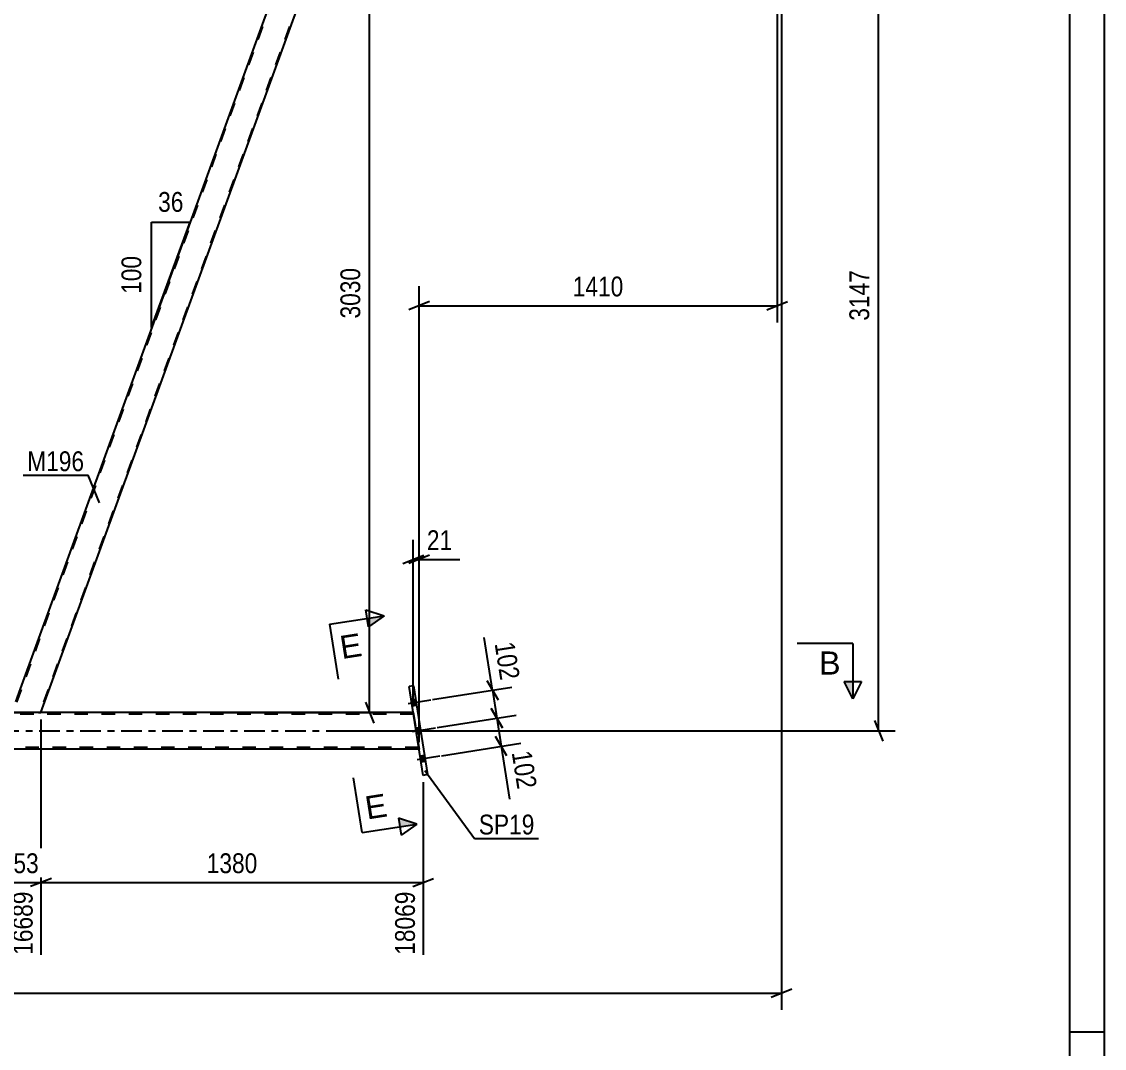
# Model space of a CAD drawing. Header units: millimetres. Extents: x 0 to 841, y 0 to 594.
# Drawn here: x 684.6 to 841, y 295.7 to 444 of the extents above; entities that cross this region are included whole.
import ezdxf

# ---------------------------------------------------------------- set-up
doc = ezdxf.new("R2010")
doc.units = ezdxf.units.MM
doc.linetypes.add('DXK_LINE_DOT2', pattern=[3.9198, 1.9599, -1.9599])
doc.linetypes.add('DXK_LINE_DOT3', pattern=[5.9187, 2.979, -0.9799, 0.9799, -0.9799])
doc.styles.add('Arial', font='ARIAL.TTF', dxfattribs={"height": 0.2})
doc.styles.add('Arial Narrow', font='ARIALN.TTF', dxfattribs={"height": 0.2})

# ---------------------------------------------------------------- blocks, each defined once
blk = doc.blocks.new('Unknown-318884897-1133')
at = {"color": 5, "linetype": 'Continuous'}
for p, q in [((841, 0), (841, 594)), ((836, 5), (836, 589)), ((841, 298), (836, 298))]:
    blk.add_line(p, q, dxfattribs=at)
blk = doc.blocks.new('Part-318884897-3846 - 3819')
at = {"color": 7, "linetype": 'DXK_LINE_DOT2'}
for p, q in [((727.42, 465.4), (683.3, 344.18)), ((731.34, 465.4), (687.22, 344.18)), ((684.38, 347.6), (683.13, 344.18)), ((683.13, 344.18), (687.39, 344.18))]:
    blk.add_line(p, q, dxfattribs=at)
at = {"color": 2, "linetype": 'Continuous'}
for p, q in [((727.25, 465.4), (684.38, 347.6)), ((687.39, 344.18), (731.51, 465.4)), ((731.51, 465.4), (727.25, 465.4))]:
    blk.add_line(p, q, dxfattribs=at)
blk = doc.blocks.new('Part-318884897-3912 - 3819')
at = {"color": 2, "linetype": 'Continuous'}
for p, q in [((741.18, 344.18), (606.71, 344.18)), ((742.01, 338.9), (606.71, 338.9))]:
    blk.add_line(p, q, dxfattribs=at)
at = {"color": 7, "linetype": 'DXK_LINE_DOT2'}
for p, q in [((741.18, 344.18), (742.01, 338.9)), ((741.22, 343.94), (65.68, 343.94)), ((741.97, 339.14), (65.68, 339.14))]:
    blk.add_line(p, q, dxfattribs=at)
at = {"color": 7, "linetype": 'DXK_LINE_DOT3'}
blk.add_line((65.68, 341.54), (741.6, 341.54), dxfattribs=at)
blk = doc.blocks.new('Bolt-318884897-3928 - 3819')
at = {"linetype": 'Continuous'}
for points in [[(741.66, 345.26), (741.53, 346.12), (740.89, 346.03), (741.03, 345.16)], [(741.66, 345.26), (741.53, 346.12), (740.89, 346.03), (741.03, 345.16)], [(741.66, 345.26), (741.53, 346.12), (740.89, 346.03), (741.03, 345.16)], [(742.3, 341.2), (742.16, 342.07), (741.53, 341.98), (741.67, 341.11)], [(742.3, 341.2), (742.16, 342.07), (741.53, 341.98), (741.67, 341.11)], [(742.93, 337.15), (742.8, 338.02), (742.17, 337.92), (742.3, 337.06)], [(742.93, 337.15), (742.8, 338.02), (742.17, 337.92), (742.3, 337.06)], [(742.93, 337.15), (742.8, 338.02), (742.17, 337.92), (742.3, 337.06)]]:
    blk.add_hatch(color=1, dxfattribs=at).paths.add_polyline_path(points)
at = {"color": 1, "linetype": 'Continuous'}
for p, q in [((740.45, 345.51), (743.73, 346.03)), ((740.45, 345.51), (743.73, 346.03)), ((740.45, 345.51), (743.73, 346.03)), ((740.89, 346.03), (741.53, 346.12)), ((740.89, 346.03), (741.53, 346.12)), ((740.89, 346.03), (741.53, 346.12)), ((741.03, 345.16), (741.66, 345.26)), ((741.03, 345.16), (741.66, 345.26)), ((741.03, 345.16), (741.66, 345.26)), ((741.08, 341.46), (744.36, 341.97)), ((741.08, 341.46), (744.36, 341.97)), ((741.53, 341.98), (742.16, 342.07)), ((741.53, 341.98), (742.16, 342.07)), ((741.67, 341.11), (742.3, 341.2)), ((741.67, 341.11), (742.3, 341.2)), ((741.72, 337.41), (745, 337.92)), ((741.72, 337.41), (745, 337.92)), ((741.72, 337.41), (745, 337.92)), ((742.17, 337.92), (742.8, 338.02)), ((742.17, 337.92), (742.8, 338.02)), ((742.17, 337.92), (742.8, 338.02)), ((742.3, 337.06), (742.93, 337.15)), ((742.3, 337.06), (742.93, 337.15)), ((742.3, 337.06), (742.93, 337.15))]:
    blk.add_line(p, q, dxfattribs=at)
blk = doc.blocks.new('Part-318884897-4146 - 3819')
at = {"color": 2, "linetype": 'Continuous'}
for p, q in [((741.22, 348.06), (740.59, 347.96)), ((742.61, 335.12), (740.59, 347.96)), ((741.22, 348.06), (743.24, 335.22)), ((743.24, 335.22), (742.61, 335.12))]:
    blk.add_line(p, q, dxfattribs=at)
blk = doc.blocks.new('StraightDimension-318884897-4983 - 3819')
at = {"color": 7, "linetype": 'Continuous'}
for p, q in [((793.73, 464.4), (793.73, 400.57)), ((742.01, 345.18), (742.01, 405.82)), ((743.51, 403.57), (740.51, 402.37)), ((792.23, 402.37), (795.23, 403.57)), ((742.01, 402.97), (793.73, 402.97))]:
    blk.add_line(p, q, dxfattribs=at)
at = {"color": 0}
blk.add_wipeout([(772.13, 403.72), (772.13, 407.92), (763.61, 407.92), (763.61, 403.72)], dxfattribs=at)
at = {"color": 3, "style": 'Arial Narrow'}
blk.add_text('1410', height=2.863, dxfattribs=at).set_placement((764.21, 404.32))
blk = doc.blocks.new('StraightDimension-318884897-10066 - 3819')
at = {"color": 7, "linetype": 'Continuous'}
for p, q in [((741.18, 345.18), (741.18, 369.16)), ((742.01, 339.9), (742.01, 369.16)), ((739.68, 365.71), (742.68, 366.91)), ((743.51, 366.91), (740.51, 365.71)), ((741.18, 366.31), (742.01, 366.31))]:
    blk.add_line(p, q, dxfattribs=at)
at = {"color": 0}
blk.add_wipeout([(747.39, 367.06), (747.39, 371.26), (742.54, 371.26), (742.54, 367.06)], dxfattribs=at)
at = {"color": 7, "linetype": 'Continuous'}
blk.add_line((742.01, 366.31), (747.92, 366.31), dxfattribs=at)
blk.add_line((742.01, 366.31), (747.92, 366.31), dxfattribs=at)
at = {"color": 3, "style": 'Arial Narrow'}
blk.add_text('21', height=2.863, dxfattribs=at).set_placement((743.14, 367.66))
blk = doc.blocks.new('StraightDimension-318884897-10089 - 3819')
at = {"color": 7, "linetype": 'Continuous'}
for p, q in [((752.41, 344.76), (754.06, 341.98)), ((744.6, 342.01), (756.05, 343.81)), ((753.24, 343.37), (753.87, 339.32)), ((745.24, 337.96), (756.69, 339.76)), ((754.7, 337.93), (753.05, 340.71))]:
    blk.add_line(p, q, dxfattribs=at)
at = {"color": 0}
blk.add_wipeout([(755.73, 332.31), (759.88, 332.96), (758.84, 339.57), (754.7, 338.92)], dxfattribs=at)
at = {"color": 7, "linetype": 'Continuous'}
blk.add_line((753.87, 339.32), (755.07, 331.68), dxfattribs=at)
blk.add_line((753.87, 339.32), (755.07, 331.68), dxfattribs=at)
at = {"color": 3, "style": 'Arial Narrow'}
blk.add_text('102', height=2.863, rotation=-81.0735, dxfattribs=at).set_placement((755.38, 338.42))
blk = doc.blocks.new('StraightDimension-318884897-4973 - 3819')
at = {"color": 7, "linetype": 'Continuous'}
for p, q in [((808.98, 465.9), (807.78, 468.9)), ((795.37, 467.4), (810.78, 467.4)), ((808.38, 341.54), (808.38, 467.4)), ((807.78, 343.04), (808.98, 340.04)), ((730.09, 341.54), (810.78, 341.54))]:
    blk.add_line(p, q, dxfattribs=at)
at = {"color": 0}
blk.add_wipeout([(807.63, 408.73), (803.43, 408.73), (803.43, 400.21), (807.63, 400.21)], dxfattribs=at)
at = {"color": 3, "style": 'Arial Narrow'}
blk.add_text('3147', height=2.863, rotation=90.0002, dxfattribs=at).set_placement((807.03, 400.81))
blk = doc.blocks.new('StraightDimension-318884897-4647 - 3819')
at = {"color": 7, "linetype": 'Continuous'}
for p, q in [((794.37, 459.9), (794.37, 301.26)), ((54.82, 303.66), (794.37, 303.66)), ((792.87, 303.06), (795.87, 304.26))]:
    blk.add_line(p, q, dxfattribs=at)
blk = doc.blocks.new('StraightDimension-318884897-4668 - 3819')
at = {"color": 7, "linetype": 'Continuous'}
for p, q in [((687.39, 343.18), (687.39, 309.2)), ((742.61, 334.12), (742.61, 309.2)), ((688.89, 320.24), (685.89, 319.04)), ((687.39, 319.64), (742.61, 319.64)), ((741.11, 319.04), (744.11, 320.24))]:
    blk.add_line(p, q, dxfattribs=at)
at = {"color": 0}
blk.add_wipeout([(719.25, 320.39), (719.25, 324.59), (710.74, 324.59), (710.74, 320.39)], dxfattribs=at)
at = {"color": 0, "linetype": 'Continuous'}
blk.add_wipeout([(742.01, 318.94), (737.81, 318.94), (737.81, 308.6), (742.01, 308.6)], dxfattribs=at)
at = {"color": 3, "style": 'Arial Narrow'}
blk.add_text('1380', height=2.863, dxfattribs=at).set_placement((711.34, 320.99))
at = {"color": 3, "linetype": 'Continuous', "style": 'Arial Narrow'}
blk.add_text('18069', height=2.863, rotation=90.0002, dxfattribs=at).set_placement((741.41, 309.2))
blk = doc.blocks.new('StraightDimension-318884897-4680 - 3819')
at = {"color": 7, "linetype": 'Continuous'}
for p, q in [((681.28, 343.18), (681.28, 309.2)), ((687.39, 343.18), (687.39, 309.2)), ((679.78, 319.04), (682.78, 320.24)), ((681.28, 319.64), (687.39, 319.64)), ((688.89, 320.24), (685.89, 319.04))]:
    blk.add_line(p, q, dxfattribs=at)
at = {"color": 0}
blk.add_wipeout([(687.68, 320.39), (687.68, 324.59), (680.99, 324.59), (680.99, 320.39)], dxfattribs=at)
at = {"color": 0, "linetype": 'Continuous'}
blk.add_wipeout([(686.79, 318.94), (682.59, 318.94), (682.59, 308.6), (686.79, 308.6)], dxfattribs=at)
at = {"color": 3, "style": 'Arial Narrow'}
blk.add_text('153', height=2.863, dxfattribs=at).set_placement((681.59, 320.99))
at = {"color": 3, "linetype": 'Continuous', "style": 'Arial Narrow'}
blk.add_text('16689', height=2.863, rotation=90.0002, dxfattribs=at).set_placement((686.19, 309.2))
blk = doc.blocks.new('StraightDimension-318884897-4962 - 3819')
at = {"color": 7, "linetype": 'Continuous'}
for p, q in [((735.46, 463.9), (734.26, 466.9)), ((738.61, 465.4), (732.01, 465.4)), ((734.86, 344.18), (734.86, 465.4)), ((734.26, 345.68), (735.46, 342.68)), ((712.36, 344.18), (737.26, 344.18))]:
    blk.add_line(p, q, dxfattribs=at)
at = {"color": 0}
blk.add_wipeout([(734.11, 409.05), (729.91, 409.05), (729.91, 400.53), (734.11, 400.53)], dxfattribs=at)
at = {"color": 3, "style": 'Arial Narrow'}
blk.add_text('3030', height=2.863, rotation=90.0002, dxfattribs=at).set_placement((733.51, 401.13))
blk = doc.blocks.new('StraightDimension-318884897-10090 - 3819')
at = {"color": 7, "linetype": 'Continuous'}
for p, q in [((751.78, 348.81), (753.43, 346.03)), ((743.96, 346.06), (755.42, 347.86)), ((752.6, 347.42), (753.24, 343.37)), ((754.06, 341.98), (752.41, 344.76)), ((744.6, 342.01), (756.05, 343.81))]:
    blk.add_line(p, q, dxfattribs=at)
at = {"color": 0}
blk.add_wipeout([(753.26, 348.05), (757.41, 348.7), (756.37, 355.31), (752.22, 354.66)], dxfattribs=at)
at = {"color": 7, "linetype": 'Continuous'}
blk.add_line((752.6, 347.42), (751.4, 355.06), dxfattribs=at)
blk.add_line((752.6, 347.42), (751.4, 355.06), dxfattribs=at)
at = {"color": 3, "style": 'Arial Narrow'}
blk.add_text('102', height=2.863, rotation=-81.0735, dxfattribs=at).set_placement((752.91, 354.16))
blk = doc.blocks.new('AngleDimension-318884897-5345 - 3819')
at = {"color": 7, "linetype": 'Continuous'}
for p, q in [((703.38, 415.04), (708.92, 415.04)), ((703.38, 399.82), (708.92, 415.04)), ((703.38, 399.82), (703.38, 415.04)), ((706.2, 407.57), (708.92, 415.04))]:
    blk.add_line(p, q, dxfattribs=at)
at = {"color": 0}
for points in [[(708.58, 415.94), (708.58, 420.14), (703.72, 420.14), (703.72, 415.94)], [(702.48, 410.77), (698.28, 410.77), (698.28, 404.09), (702.48, 404.09)]]:
    blk.add_wipeout(points, dxfattribs=at)
at = {"color": 3, "style": 'Arial Narrow'}
blk.add_text('36', height=2.863, dxfattribs=at).set_placement((704.32, 416.54))
blk.add_text('100', height=2.863, rotation=90.0002, dxfattribs=at).set_placement((701.88, 404.69))
blk = doc.blocks.new('Mark-318884897-3842 - 3819')
at = {"color": 0}
blk.add_wipeout([(693.63, 379.07), (693.63, 382.07), (685.41, 382.07), (685.41, 379.07)], dxfattribs=at)
blk.add_wipeout([(693.63, 379.07), (693.63, 382.07), (685.41, 382.07), (685.41, 379.07)], dxfattribs=at)
at = {"color": 30, "linetype": 'Continuous'}
for p in [(684.81, 378.47), (695.85, 374.5)]:
    blk.add_line(p, (694.23, 378.47), dxfattribs=at)
at = {"color": 3, "style": 'Arial Narrow'}
blk.add_text('M196', height=2.863, dxfattribs=at).set_placement((685.41, 379.07))
blk = doc.blocks.new('Mark-318884897-4142 - 3819')
at = {"color": 0}
blk.add_wipeout([(758.68, 326.58), (758.68, 329.58), (750.64, 329.58), (750.64, 326.58)], dxfattribs=at)
blk.add_wipeout([(758.68, 326.58), (758.68, 329.58), (750.64, 329.58), (750.64, 326.58)], dxfattribs=at)
at = {"color": 30, "linetype": 'Continuous'}
for p, q in [((742.86, 335.84), (750.04, 325.98)), ((750.04, 325.98), (759.28, 325.98))]:
    blk.add_line(p, q, dxfattribs=at)
at = {"color": 3, "style": 'Arial Narrow'}
blk.add_text('SP19', height=2.863, dxfattribs=at).set_placement((750.64, 326.58))
blk = doc.blocks.new('SectionMark-318884897-5418 - 3819')
at = {"linetype": 'Continuous'}
blk.add_hatch(color=6, dxfattribs=at).paths.add_polyline_path([(803.4, 348.68), (804.65, 348.68), (804.65, 346.18)])
at = {"color": 6, "linetype": 'Continuous'}
for p, q in [((804.65, 354.18), (796.65, 354.18)), ((804.65, 354.18), (804.65, 346.18)), ((803.4, 348.68), (805.9, 348.68)), ((804.65, 346.18), (803.4, 348.68)), ((805.9, 348.68), (804.65, 346.18))]:
    blk.add_line(p, q, dxfattribs=at)
at = {"color": 0, "linetype": 'Continuous'}
blk.add_wipeout([(802.9, 349.68), (802.9, 353.18), (799.79, 353.18), (799.79, 349.68)], dxfattribs=at)
at = {"color": 3, "linetype": 'Continuous', "style": 'Arial'}
blk.add_text('B', height=3.34, dxfattribs=at).set_placement((799.79, 349.68))
blk = doc.blocks.new('SectionMark-318884897-10260 - 3819')
at = {"linetype": 'Continuous'}
blk.add_hatch(color=6, dxfattribs=at).paths.add_polyline_path([(739.22, 327.7), (739.02, 328.94), (741.69, 328.09)])
at = {"color": 6, "linetype": 'Continuous'}
for p, q in [((729.06, 356.94), (736.96, 358.18)), ((734.3, 359.03), (736.96, 358.18)), ((741.69, 328.09), (739.02, 328.94)), ((739.02, 328.94), (739.41, 326.47)), ((741.69, 328.09), (739.41, 326.47))]:
    blk.add_line(p, q, dxfattribs=at)
at = {"color": 0, "linetype": 'Continuous'}
for points in [[(733.93, 352.39), (733.39, 355.85), (730.32, 355.37), (730.86, 351.91)], [(737.57, 329.21), (737.03, 332.67), (733.96, 332.19), (734.5, 328.73)]]:
    blk.add_wipeout(points, dxfattribs=at)
at = {"linetype": 'Continuous'}
blk.add_hatch(color=6, dxfattribs=at).paths.add_polyline_path([(734.68, 356.56), (734.49, 357.79), (736.96, 358.18)])
at = {"color": 6, "linetype": 'Continuous'}
for p, q in [((734.68, 356.56), (734.3, 359.03)), ((736.96, 358.18), (734.68, 356.56)), ((729.06, 356.94), (730.3, 349.04)), ((733.78, 326.85), (732.54, 334.75)), ((733.78, 326.85), (741.69, 328.09))]:
    blk.add_line(p, q, dxfattribs=at)
at = {"color": 3, "linetype": 'Continuous', "style": 'Arial'}
for p in [(730.86, 351.91), (734.5, 328.73)]:
    blk.add_text('E', height=3.34, rotation=8.921, dxfattribs=at).set_placement(p)

msp = doc.modelspace()

# ---------------------------------------------------------------- block references
for name in ['Unknown-318884897-1133', 'Part-318884897-3846 - 3819', 'Part-318884897-4146 - 3819', 'Bolt-318884897-3928 - 3819', 'Part-318884897-3912 - 3819']:
    msp.add_blockref(name, (0, 0))

# ---------------------------------------------------------------- next in the draw order: block references
msp.add_blockref('StraightDimension-318884897-4983 - 3819', (0, 0))

# ---------------------------------------------------------------- next in the draw order: block references
msp.add_blockref('StraightDimension-318884897-10066 - 3819', (0, 0))

# ---------------------------------------------------------------- next in the draw order: block references
msp.add_blockref('StraightDimension-318884897-10089 - 3819', (0, 0))

# ---------------------------------------------------------------- next in the draw order: block references
msp.add_blockref('StraightDimension-318884897-4973 - 3819', (0, 0))

# ---------------------------------------------------------------- next in the draw order: block references
msp.add_blockref('StraightDimension-318884897-4647 - 3819', (0, 0))

# ---------------------------------------------------------------- next in the draw order: block references
for name in ['AngleDimension-318884897-5345 - 3819', 'Mark-318884897-3842 - 3819', 'StraightDimension-318884897-4668 - 3819']:
    msp.add_blockref(name, (0, 0))

# ---------------------------------------------------------------- next in the draw order: block references
for name in ['StraightDimension-318884897-4962 - 3819', 'StraightDimension-318884897-10090 - 3819', 'StraightDimension-318884897-4680 - 3819', 'Mark-318884897-4142 - 3819']:
    msp.add_blockref(name, (0, 0))

# ---------------------------------------------------------------- next in the draw order: block references
msp.add_blockref('SectionMark-318884897-5418 - 3819', (0, 0))

# ---------------------------------------------------------------- next in the draw order: block references
msp.add_blockref('SectionMark-318884897-10260 - 3819', (0, 0))

doc.saveas('drawing.dxf')
